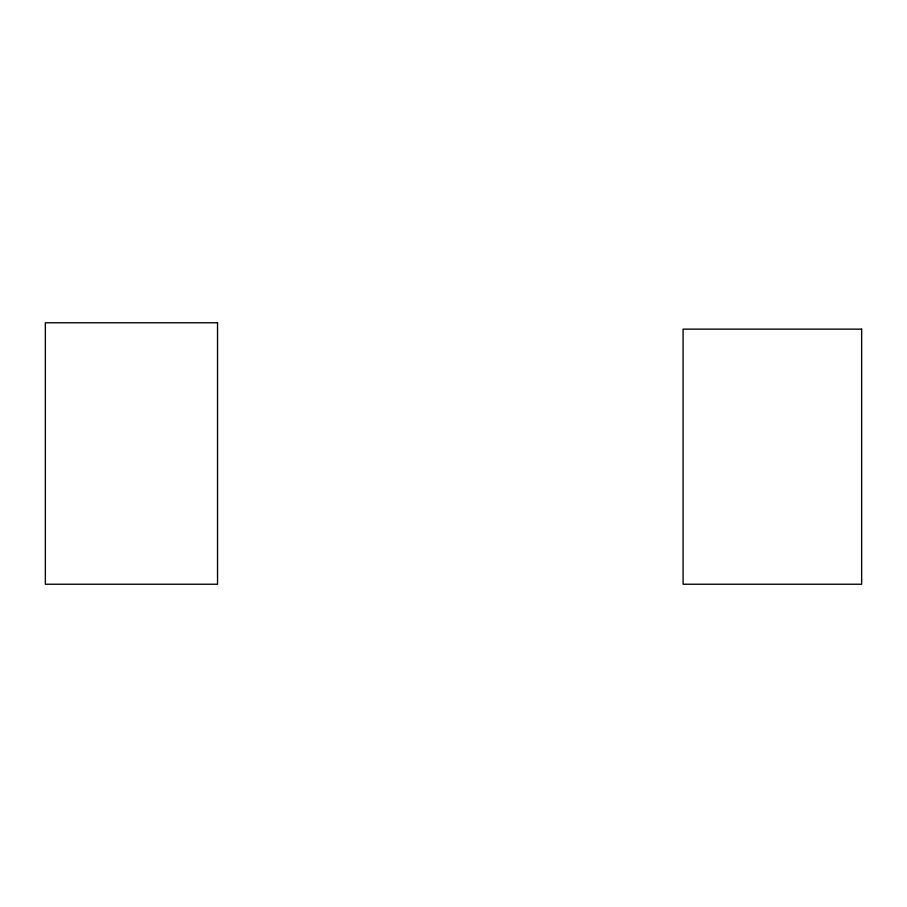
<?xml version="1.0" encoding="UTF-8"?>
<svg xmlns="http://www.w3.org/2000/svg" width="907" height="907" viewBox="0 0 907 907"><rect width="100%" height="100%" fill="white"/><g stroke="black" fill="none" stroke-linecap="round" stroke-linejoin="round"><path stroke-width="1.36" d="M217.544 322.767L45.35 322.767L45.35 584.233L217.533 584.233L217.533 322.767M861.65 329.139L683.084 329.139L683.084 584.233L861.65 584.233L861.65 329.139"/></g></svg>
